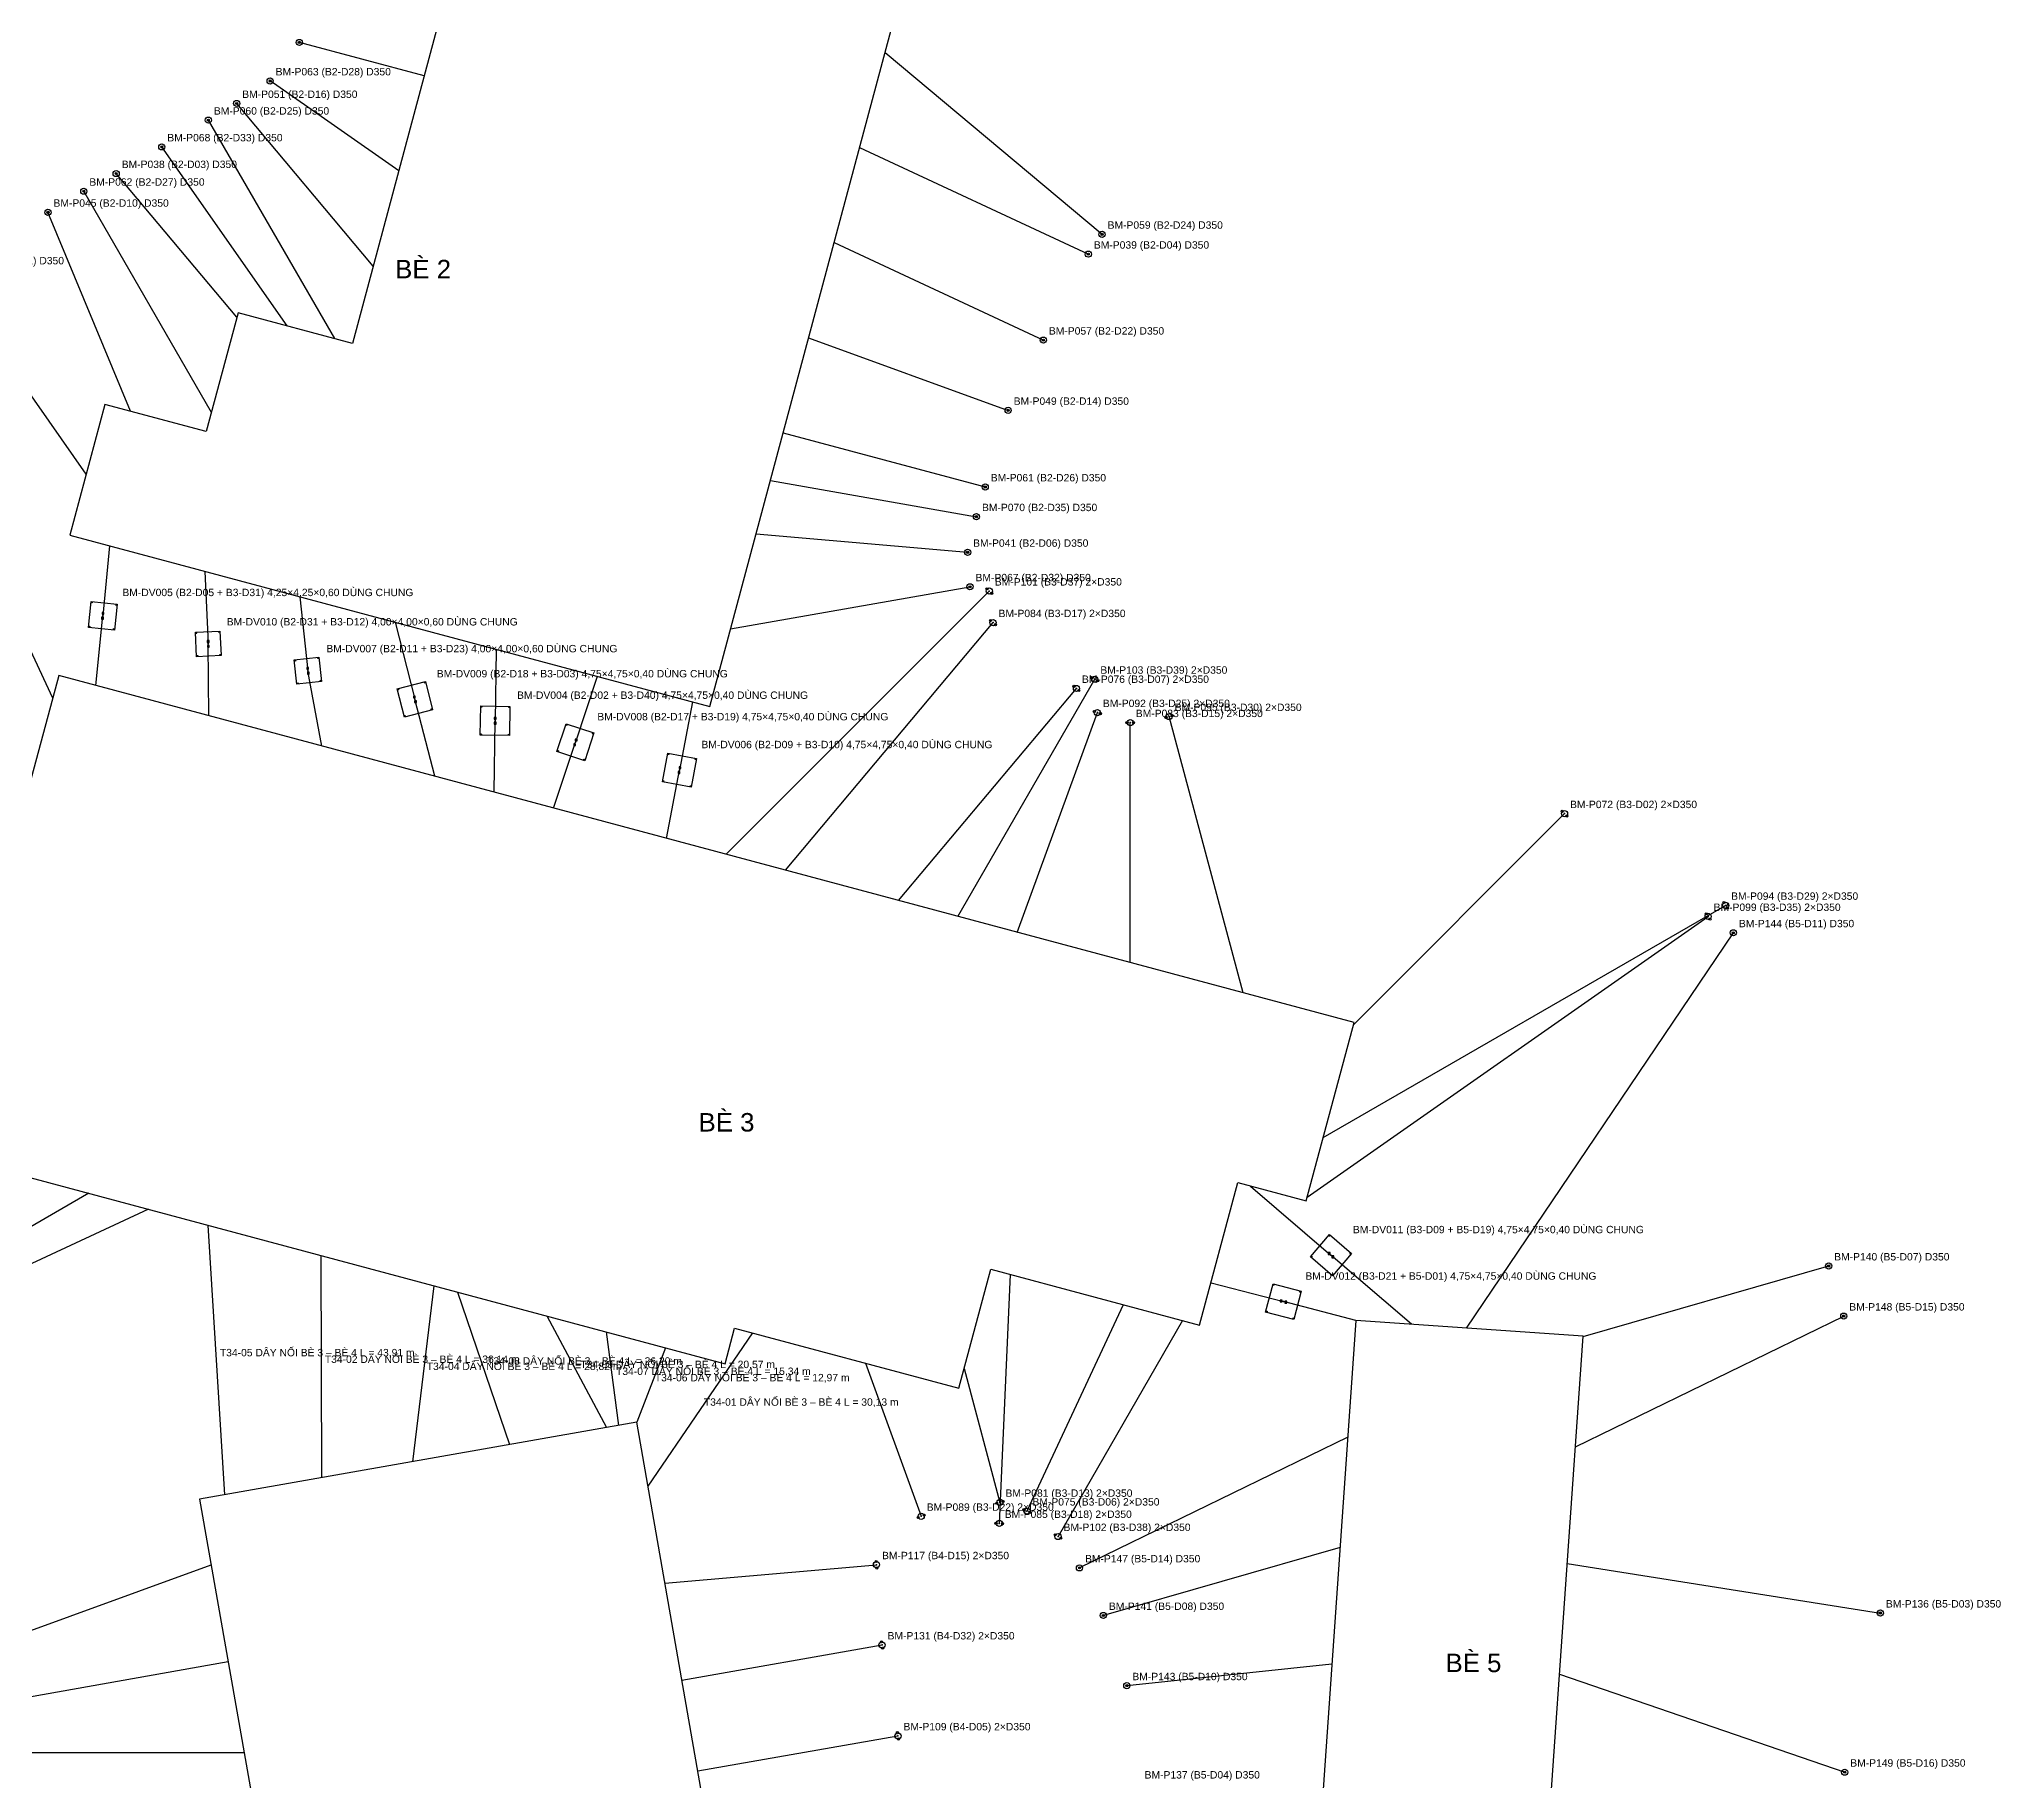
# Model space of a CAD drawing. Header units: metres. Extents: x -662 to 930, y -121 to 674.
# Drawn here: x -128.5 to 190.2, y 125.6 to 408.6 of the extents above; entities that cross this region are included whole.
import ezdxf

# ---------------------------------------------------------------- set-up
doc = ezdxf.new("R2010")
doc.units = ezdxf.units.M
for name, color, linetype in [('01_BE_PIN', 4, 'CONTINUOUS'), ('02_DAY_NEO_BO', 3, 'CONTINUOUS'), ('03_DAY_NEO_DAY', 1, 'CONTINUOUS'), ('04_COC_KHOAN_NHOI_BO', 2, 'CONTINUOUS'), ('05_DE_NEO_VIT_XOAN', 6, 'CONTINUOUS'), ('06_TOA_DO_TEXT', 7, 'CONTINUOUS'), ('10_DAY_NOI_HAI_BE', 4, 'CONTINUOUS')]:
    doc.layers.add(name, color=color, linetype=linetype)
doc.styles.add('VN', font='arial.ttf')

msp = doc.modelspace()

# ---------------------------------------------------------------- linework, layer by layer
at = {"layer": '01_BE_PIN'}
for p, q in [((-49.147, 465.447), (-77.617, 359.195)), ((-19.57, 300.16), (19.771, 446.981)), ((-96.189, 364.172), (-101.365, 344.853)), ((-77.617, 359.195), (-96.189, 364.172)), ((-117.849, 349.27), (-123.543, 328.019)), ((-101.365, 344.853), (-117.849, 349.27)), ((-123.543, 328.019), (-19.57, 300.16)), ((-125.333, 305.205), (-133.097, 276.228)), ((85.106, 248.818), (-125.333, 305.205)), ((77.341, 219.841), (85.106, 248.818)), ((-157.146, 230.908), (-17.079, 193.377)), ((60.021, 199.635), (66.233, 222.817)), ((66.233, 222.817), (77.341, 219.841)), ((20.902, 189.411), (26.079, 208.73)), ((26.079, 208.73), (60.021, 199.635)), ((-17.079, 193.377), (-15.527, 199.172)), ((-15.527, 199.172), (20.902, 189.411)), ((85.412, 200.413), (77.599, 88.686)), ((122.336, 197.832), (85.412, 200.413)), ((114.523, 86.104), (122.336, 197.832)), ((-31.433, 183.873), (-102.491, 171.344)), ((-8.969, 55.75), (-31.433, 183.873)), ((-102.491, 171.344), (-71.582, -3.952))]:
    msp.add_line(p, q, dxfattribs=at)
at = {"layer": '02_DAY_NEO_BO'}
for p, q in [((-65.97, 402.66), (-86.25, 408.1)), ((8.92, 406.47), (44.17, 376.92)), ((-70.11, 387.21), (-91, 401.84)), ((-80.51, 359.97), (-101.03, 395.47)), ((-74.25, 371.75), (-96.43, 398.18)), ((-88.24, 362.04), (-108.6, 391.12)), ((4.78, 391.02), (41.94, 373.69)), ((-96.39, 363.43), (-116.01, 386.79)), ((-100.53, 347.97), (-121.27, 383.92)), ((-113.7, 348.16), (-127.09, 380.5)), ((0.64, 375.57), (34.63, 359.72)), ((-120.88, 337.96), (-144.11, 371.14)), ((-126.31, 301.56), (-156.1, 365.46)), ((-3.51, 360.11), (28.91, 348.31)), ((-7.65, 344.66), (25.19, 335.86)), ((-9.72, 336.93), (23.76, 331.03)), ((-12.05, 328.24), (22.32, 325.24)), ((-16.93, 276.16), (25.85, 318.94)), ((-16.19, 312.78), (22.71, 319.64)), ((-7.27, 273.57), (26.45, 313.81)), ((11.08, 268.65), (40, 303.12)), ((20.74, 266.07), (42.99, 304.61)), ((30.4, 263.48), (43.4, 299.19)), ((48.75, 258.56), (48.75, 297.56)), ((67.1, 253.64), (55.06, 298.55)), ((85.01, 248.47), (119.3, 282.77)), ((80.09, 230.12), (145.48, 267.87)), ((77.51, 220.46), (142.63, 266.06)), ((103.4, 199.16), (146.74, 263.41)), ((-120.44, 221.07), (-179.33, 187.08)), ((-110.78, 218.48), (-181.93, 185.31)), ((29.25, 207.88), (27.46, 167.42)), ((122.33, 197.82), (162.22, 209.26)), ((47.6, 202.96), (31.96, 169.43)), ((121.08, 179.86), (164.67, 201.12)), ((57.26, 200.38), (37.01, 165.3)), ((5.72, 193.48), (14.78, 168.58)), ((21.75, 192.58), (27.57, 170.85)), ((84.09, 181.46), (40.5, 160.2)), ((82.83, 163.5), (44.38, 152.47)), ((-100.61, 160.66), (-158.4, 139.62)), ((-26.85, 157.74), (7.52, 160.71)), ((119.75, 160.91), (170.62, 152.86)), ((-24.09, 141.98), (8.42, 147.67)), ((-97.83, 144.91), (-155.93, 134.66)), ((81.51, 144.55), (48.19, 141.05)), ((118.5, 142.95), (164.83, 127)), ((-21.5, 127.21), (11.01, 132.9)), ((-95.22, 130.13), (-154.72, 130.16))]:
    msp.add_line(p, q, dxfattribs=at)
at = {"layer": '03_DAY_NEO_DAY'}
for p, q in [((-117.07, 326.28), (-118.19, 314.93)), ((-101.61, 322.14), (-101.05, 310.35)), ((-86.16, 318), (-84.86, 305.99)), ((-119.32, 303.59), (-118.19, 314.93)), ((-70.7, 313.86), (-67.48, 301.35)), ((-100.97, 298.68), (-101.05, 310.35)), ((-54.28, 309.46), (-54.44, 297.86)), ((-82.62, 293.76), (-84.86, 305.99)), ((-37.86, 305.06), (-41.4, 294.37)), ((-64.26, 288.84), (-67.48, 301.35)), ((-22.4, 300.92), (-24.49, 289.84)), ((-54.61, 286.25), (-54.44, 297.86)), ((-44.95, 283.67), (-41.4, 294.37)), ((-26.59, 278.75), (-24.49, 289.84)), ((68.3, 222.26), (81.36, 211.02)), ((94.42, 199.78), (81.36, 211.02)), ((61.87, 206.53), (73.64, 203.47)), ((85.41, 200.41), (73.64, 203.47))]:
    msp.add_line(p, q, dxfattribs=at)
at = {"layer": '04_COC_KHOAN_NHOI_BO'}
for centre, radius in [((-86.25, 408.1), 0.5), ((-86.25, 408.1), 0.175), ((-91, 401.84), 0.5), ((-91, 401.84), 0.175), ((-96.43, 398.18), 0.5), ((-101.03, 395.47), 0.5), ((-101.03, 395.47), 0.175), ((-96.43, 398.18), 0.175), ((-108.6, 391.12), 0.5), ((-108.6, 391.12), 0.175), ((-116.01, 386.79), 0.5), ((-116.01, 386.79), 0.175), ((-121.27, 383.92), 0.5), ((-121.27, 383.92), 0.175), ((-127.09, 380.5), 0.5), ((-127.09, 380.5), 0.175), ((44.17, 376.92), 0.5), ((44.17, 376.92), 0.175), ((41.94, 373.69), 0.5), ((41.94, 373.69), 0.175), ((34.63, 359.72), 0.5), ((34.63, 359.72), 0.175), ((28.91, 348.31), 0.5), ((28.91, 348.31), 0.175), ((25.19, 335.86), 0.5), ((25.19, 335.86), 0.175), ((23.76, 331.03), 0.5), ((23.76, 331.03), 0.175), ((22.32, 325.24), 0.5), ((22.32, 325.24), 0.175), ((22.71, 319.64), 0.5), ((22.71, 319.64), 0.175), ((25.479, 319.311), 0.175), ((25.85, 318.94), 0.5), ((26.221, 318.569), 0.175), ((26.048, 314.147), 0.175), ((26.45, 313.81), 0.5), ((26.852, 313.473), 0.175), ((39.598, 303.457), 0.175), ((40, 303.12), 0.5), ((40.402, 302.783), 0.175), ((42.535, 304.872), 0.175), ((42.99, 304.61), 0.5), ((43.445, 304.348), 0.175), ((43.4, 299.19), 0.5), ((42.907, 299.37), 0.175), ((43.893, 299.01), 0.175), ((48.225, 297.56), 0.175), ((48.75, 297.56), 0.5), ((49.275, 297.56), 0.175), ((54.553, 298.414), 0.175), ((55.06, 298.55), 0.5), ((55.567, 298.686), 0.175), ((118.929, 283.141), 0.175), ((119.3, 282.77), 0.5), ((119.671, 282.399), 0.175), ((145.48, 267.87), 0.5), ((145.218, 268.325), 0.175), ((142.63, 266.06), 0.5), ((142.329, 266.49), 0.175), ((142.931, 265.63), 0.175), ((145.742, 267.415), 0.175), ((146.74, 263.41), 0.5), ((146.74, 263.41), 0.175), ((162.22, 209.26), 0.5), ((162.22, 209.26), 0.175), ((164.67, 201.12), 0.5), ((164.67, 201.12), 0.175), ((14.78, 168.58), 0.5), ((15.273, 168.76), 0.175), ((27.063, 170.714), 0.175), ((27.57, 170.85), 0.5), ((28.077, 170.986), 0.175), ((31.484, 169.652), 0.175), ((31.96, 169.43), 0.5), ((32.436, 169.208), 0.175), ((14.287, 168.4), 0.175), ((26.936, 167.443), 0.175), ((27.46, 167.42), 0.5), ((27.984, 167.397), 0.175), ((36.555, 165.562), 0.175), ((37.01, 165.3), 0.5), ((37.465, 165.038), 0.175), ((7.52, 160.71), 0.5), ((7.475, 161.233), 0.175), ((7.565, 160.187), 0.175), ((40.5, 160.2), 0.5), ((40.5, 160.2), 0.175), ((170.62, 152.86), 0.5), ((170.62, 152.86), 0.175), ((44.38, 152.47), 0.5), ((44.38, 152.47), 0.175), ((8.42, 147.67), 0.5), ((8.329, 148.187), 0.175), ((8.511, 147.153), 0.175), ((48.19, 141.05), 0.5), ((48.19, 141.05), 0.175), ((11.01, 132.9), 0.5), ((10.919, 133.417), 0.175), ((11.101, 132.383), 0.175), ((164.83, 127), 0.5), ((164.83, 127), 0.175)]:
    msp.add_circle(centre, radius, dxfattribs=at)
for p in [(-86.25, 408.1), (-91, 401.84), (-101.03, 395.47), (-96.43, 398.18), (-108.6, 391.12), (-116.01, 386.79), (-121.27, 383.92), (-127.09, 380.5), (44.17, 376.92), (41.94, 373.69), (34.63, 359.72), (28.91, 348.31), (25.19, 335.86), (23.76, 331.03), (22.32, 325.24), (22.71, 319.64), (25.85, 318.94), (26.45, 313.81), (40, 303.12), (42.99, 304.61), (43.4, 299.19), (48.75, 297.56), (55.06, 298.55), (119.3, 282.77), (145.48, 267.87), (142.63, 266.06), (146.74, 263.41), (162.22, 209.26), (164.67, 201.12), (27.57, 170.85), (31.96, 169.43), (14.78, 168.58), (27.46, 167.42), (37.01, 165.3), (7.52, 160.71), (40.5, 160.2), (44.38, 152.47), (170.62, 152.86), (8.42, 147.67), (48.19, 141.05), (11.01, 132.9), (164.83, 127)]:
    msp.add_point(p, dxfattribs=at)
at = {"layer": '05_DE_NEO_VIT_XOAN'}
for p, q in [((-120.512, 313.023), (-120.097, 317.252)), ((-120.097, 317.252), (-115.868, 316.837)), ((-115.868, 316.837), (-116.283, 312.608)), ((-116.283, 312.608), (-120.512, 313.023)), ((-118.08, 314.682), (-118.38, 314.682)), ((-118.38, 314.682), (-118.38, 314.382)), ((-118.38, 314.382), (-118.08, 314.382)), ((-118.001, 315.478), (-118.301, 315.478)), ((-118.301, 315.478), (-118.301, 315.178)), ((-118.301, 315.178), (-118.001, 315.178)), ((-118.08, 314.382), (-118.08, 314.682)), ((-118.001, 315.178), (-118.001, 315.478)), ((-103.142, 312.254), (-99.146, 312.442)), ((-99.146, 312.442), (-98.958, 308.446)), ((-102.954, 308.258), (-103.142, 312.254)), ((-100.919, 310.9), (-101.219, 310.9)), ((-101.219, 310.9), (-101.219, 310.6)), ((-101.219, 310.6), (-100.919, 310.6)), ((-100.897, 310.1), (-101.197, 310.1)), ((-101.197, 310.1), (-101.197, 309.8)), ((-101.197, 309.8), (-100.897, 309.8)), ((-100.919, 310.6), (-100.919, 310.9)), ((-100.897, 309.8), (-100.897, 310.1)), ((-98.958, 308.446), (-102.954, 308.258)), ((-87.064, 307.762), (-83.088, 308.194)), ((-86.632, 303.786), (-87.064, 307.762)), ((-84.753, 306.538), (-85.053, 306.538)), ((-85.053, 306.538), (-85.053, 306.238)), ((-85.053, 306.238), (-84.753, 306.238)), ((-84.753, 306.238), (-84.753, 306.538)), ((-83.088, 308.194), (-82.656, 304.218)), ((-82.656, 304.218), (-86.632, 303.786)), ((-84.638, 305.747), (-84.938, 305.747)), ((-84.938, 305.747), (-84.938, 305.447)), ((-84.938, 305.447), (-84.638, 305.447)), ((-84.638, 305.447), (-84.638, 305.747)), ((-70.371, 303.06), (-65.77, 304.241)), ((-69.19, 298.459), (-70.371, 303.06)), ((-65.77, 304.241), (-64.589, 299.64)), ((-64.589, 299.64), (-69.19, 298.459)), ((-67.429, 301.887), (-67.729, 301.887)), ((-67.729, 301.887), (-67.729, 301.587)), ((-67.729, 301.587), (-67.429, 301.587)), ((-67.231, 301.113), (-67.531, 301.113)), ((-67.531, 301.113), (-67.531, 300.813)), ((-67.531, 300.813), (-67.231, 300.813)), ((-67.429, 301.587), (-67.429, 301.887)), ((-67.231, 300.813), (-67.231, 301.113)), ((-56.848, 295.518), (-56.782, 300.268)), ((-56.782, 300.268), (-52.032, 300.202)), ((-52.032, 300.202), (-52.098, 295.452)), ((-54.296, 297.61), (-54.596, 297.61)), ((-54.596, 297.61), (-54.596, 297.31)), ((-54.596, 297.31), (-54.296, 297.31)), ((-54.284, 298.41), (-54.584, 298.41)), ((-54.584, 298.41), (-54.584, 298.11)), ((-54.584, 298.11), (-54.284, 298.11)), ((-54.296, 297.31), (-54.296, 297.61)), ((-54.284, 298.11), (-54.284, 298.41)), ((-44.401, 292.861), (-42.909, 297.371)), ((-42.909, 297.371), (-38.399, 295.879)), ((-52.098, 295.452), (-56.848, 295.518)), ((-41.376, 294.14), (-41.676, 294.14)), ((-41.676, 294.14), (-41.676, 293.84)), ((-41.676, 293.84), (-41.376, 293.84)), ((-41.124, 294.9), (-41.424, 294.9)), ((-41.424, 294.9), (-41.424, 294.6)), ((-41.424, 294.6), (-41.124, 294.6)), ((-41.376, 293.84), (-41.376, 294.14)), ((-41.124, 294.6), (-41.124, 294.9)), ((-38.399, 295.879), (-39.891, 291.369)), ((-39.891, 291.369), (-44.401, 292.861)), ((-27.265, 287.947), (-26.383, 292.615)), ((-26.383, 292.615), (-21.715, 291.733)), ((-24.266, 290.383), (-24.566, 290.383)), ((-24.566, 290.383), (-24.566, 290.083)), ((-24.566, 290.083), (-24.266, 290.083)), ((-24.266, 290.083), (-24.266, 290.383)), ((-21.715, 291.733), (-22.597, 287.065)), ((-22.597, 287.065), (-27.265, 287.947)), ((-24.414, 289.597), (-24.714, 289.597)), ((-24.714, 289.597), (-24.714, 289.297)), ((-24.714, 289.297), (-24.414, 289.297)), ((-24.414, 289.297), (-24.414, 289.597)), ((78.011, 210.768), (81.108, 214.369)), ((81.108, 214.369), (84.709, 211.272)), ((81.612, 207.671), (78.011, 210.768)), ((81.207, 211.431), (80.907, 211.431)), ((80.907, 211.431), (80.907, 211.131)), ((80.907, 211.131), (81.207, 211.131)), ((81.207, 211.131), (81.207, 211.431)), ((81.813, 210.909), (81.513, 210.909)), ((81.513, 210.909), (81.513, 210.609)), ((81.513, 210.609), (81.813, 210.609)), ((84.709, 211.272), (81.612, 207.671)), ((81.813, 210.609), (81.813, 210.909)), ((70.743, 201.77), (71.94, 206.367)), ((71.94, 206.367), (76.537, 205.17)), ((76.537, 205.17), (75.34, 200.573)), ((75.34, 200.573), (70.743, 201.77)), ((73.403, 203.721), (73.103, 203.721)), ((73.103, 203.721), (73.103, 203.421)), ((73.103, 203.421), (73.403, 203.421)), ((73.403, 203.421), (73.403, 203.721)), ((74.177, 203.519), (73.877, 203.519)), ((73.877, 203.519), (73.877, 203.219)), ((73.877, 203.219), (74.177, 203.219)), ((74.177, 203.219), (74.177, 203.519))]:
    msp.add_line(p, q, dxfattribs=at)
for centre in [(-119.963, 317.088), (-116.032, 316.703), (-120.348, 313.157), (-116.417, 312.772), (-99.289, 312.285), (-102.985, 312.111), (-102.811, 308.415), (-99.115, 308.589), (-86.899, 307.629), (-83.221, 308.029), (-86.499, 303.951), (-82.821, 304.351), (-70.188, 302.952), (-65.878, 304.058), (-64.772, 299.748), (-56.634, 300.116), (-52.184, 300.054), (-69.082, 298.642), (-42.814, 297.181), (-56.696, 295.666), (-52.246, 295.604), (-38.589, 295.784), (-44.211, 292.956), (-39.986, 291.559), (-26.263, 292.439), (-21.891, 291.613), (-27.089, 288.067), (-22.717, 287.241), (81.124, 214.158), (78.222, 210.784), (84.498, 211.256), (81.596, 207.882), (72.048, 206.184), (76.354, 205.062), (70.926, 201.878), (75.232, 200.756)]:
    msp.add_circle(centre, 0.06, dxfattribs=at)
for p in [(-118.19, 314.93), (-101.05, 310.35), (-84.86, 305.99), (-67.48, 301.35), (-54.44, 297.86), (-41.4, 294.37), (-24.49, 289.84), (81.36, 211.02), (73.64, 203.47)]:
    msp.add_point(p, dxfattribs=at)
at = {"layer": '10_DAY_NOI_HAI_BE'}
for p, q in [((-101.12, 215.9), (-98.4, 172.07)), ((-82.77, 210.98), (-82.64, 174.84)), ((-64.42, 206.06), (-67.87, 177.45)), ((-60.55, 205.03), (-52.11, 180.23)), ((-46.06, 201.14), (-36.36, 183)), ((-36.41, 198.56), (-34.39, 183.35)), ((-12.64, 198.4), (-29.61, 173.5)), ((-26.75, 195.97), (-31.43, 183.87))]:
    msp.add_line(p, q, dxfattribs=at)

# ---------------------------------------------------------------- texts
at = {"layer": '01_BE_PIN', "style": 'VN'}
for s, p in [('BÈ 2', (-70.689, 369.762)), ('BÈ 3', (-21.392, 231.112)), ('BÈ 5', (99.968, 143.259))]:
    msp.add_text(s, height=3, dxfattribs=at).set_placement(p)
at = {"layer": '06_TOA_DO_TEXT', "style": 'VN'}
for s, p in [('BM-P063 (B2-D28) D350', (-90.1, 402.74)), ('BM-P051 (B2-D16) D350', (-95.53, 399.08)), ('BM-P060 (B2-D25) D350', (-100.13, 396.37)), ('BM-P068 (B2-D33) D350', (-107.7, 392.02)), ('BM-P038 (B2-D03) D350', (-115.11, 387.69)), ('BM-P062 (B2-D27) D350', (-120.37, 384.82)), ('BM-P045 (B2-D10) D350', (-126.19, 381.4)), ('BM-P059 (B2-D24) D350', (45.07, 377.82)), ('BM-P056 (B2-D21) D350', (-143.21, 372.04)), ('BM-P039 (B2-D04) D350', (42.84, 374.59)), ('BM-P057 (B2-D22) D350', (35.53, 360.62)), ('BM-P049 (B2-D14) D350', (29.81, 349.21)), ('BM-P061 (B2-D26) D350', (26.09, 336.76)), ('BM-P070 (B2-D35) D350', (24.66, 331.93)), ('BM-P041 (B2-D06) D350', (23.22, 326.14)), ('BM-DV005 (B2-D05 + B3-D31) 4,25×4,25×0,60 DÙNG CHUNG', (-115.002, 318.118)), ('BM-P067 (B2-D32) D350', (23.61, 320.54)), ('BM-P101 (B3-D37) 2×D350', (26.75, 319.84)), ('BM-P084 (B3-D17) 2×D350', (27.35, 314.71)), ('BM-DV010 (B2-D31 + B3-D12) 4,00×4,00×0,60 DÙNG CHUNG', (-98.05, 313.35)), ('BM-DV007 (B2-D11 + B3-D23) 4,00×4,00×0,60 DÙNG CHUNG', (-81.86, 308.99)), ('BM-DV009 (B2-D18 + B3-D03) 4,75×4,75×0,40 DÙNG CHUNG', (-63.918, 304.913)), ('BM-P103 (B3-D39) 2×D350', (43.89, 305.51)), ('BM-DV004 (B2-D02 + B3-D40) 4,75×4,75×0,40 DÙNG CHUNG', (-50.877, 301.423)), ('BM-P076 (B3-D07) 2×D350', (40.9, 304.02)), ('BM-P092 (B3-D25) 2×D350', (44.3, 300.09)), ('BM-P083 (B3-D15) 2×D350', (49.65, 298.46)), ('BM-P095 (B3-D30) 2×D350', (55.96, 299.45)), ('BM-DV008 (B2-D17 + B3-D19) 4,75×4,75×0,40 DÙNG CHUNG', (-37.837, 297.933)), ('BM-DV006 (B2-D09 + B3-D10) 4,75×4,75×0,40 DÙNG CHUNG', (-20.927, 293.403)), ('BM-P072 (B3-D02) 2×D350', (120.2, 283.67)), ('BM-P099 (B3-D35) 2×D350', (143.53, 266.96)), ('BM-P094 (B3-D29) 2×D350', (146.38, 268.77)), ('BM-P144 (B5-D11) D350', (147.64, 264.31)), ('BM-DV011 (B3-D09 + B5-D19) 4,75×4,75×0,40 DÙNG CHUNG', (84.923, 214.583)), ('BM-P140 (B5-D07) D350', (163.12, 210.16)), ('BM-DV012 (B3-D21 + B5-D01) 4,75×4,75×0,40 DÙNG CHUNG', (77.203, 207.033)), ('BM-P148 (B5-D15) D350', (165.57, 202.02)), ('BM-P081 (B3-D13) 2×D350', (28.47, 171.75)), ('BM-P089 (B3-D22) 2×D350', (15.68, 169.48)), ('BM-P085 (B3-D18) 2×D350', (28.36, 168.32)), ('BM-P075 (B3-D06) 2×D350', (32.86, 170.33)), ('BM-P102 (B3-D38) 2×D350', (37.91, 166.2)), ('BM-P117 (B4-D15) 2×D350', (8.42, 161.61)), ('BM-P147 (B5-D14) D350', (41.4, 161.1)), ('BM-P141 (B5-D08) D350', (45.28, 153.37)), ('BM-P136 (B5-D03) D350', (171.52, 153.76)), ('BM-P131 (B4-D32) 2×D350', (9.32, 148.57)), ('BM-P143 (B5-D10) D350', (49.09, 141.95)), ('BM-P109 (B4-D05) 2×D350', (11.91, 133.8)), ('BM-P149 (B5-D16) D350', (165.73, 127.9)), ('BM-P137 (B5-D04) D350', (51.08, 125.97))]:
    msp.add_text(s, height=1.2, dxfattribs=at).set_placement(p)
at = {"layer": '10_DAY_NOI_HAI_BE', "style": 'VN'}
for s, p in [('T34-05 DÂY NỐI BÈ 3 – BÈ 4 L = 43,91 m', (-99.16, 194.585)), ('T34-02 DÂY NỐI BÈ 3 – BÈ 4 L = 36,14 m', (-82.105, 193.51)), ('T34-08 DÂY NỐI BÈ 3 – BÈ 4 L = 26,20 m', (-55.73, 193.23)), ('T34-04 DÂY NỐI BÈ 3 – BÈ 4 L = 28,82 m', (-65.545, 192.355)), ('T34-03 DÂY NỐI BÈ 3 – BÈ 4 L = 20,57 m', (-40.61, 192.67)), ('T34-07 DÂY NỐI BÈ 3 – BÈ 4 L = 15,34 m', (-34.8, 191.555)), ('T34-06 DÂY NỐI BÈ 3 – BÈ 4 L = 12,97 m', (-28.49, 190.52)), ('T34-01 DÂY NỐI BÈ 3 – BÈ 4 L = 30,13 m', (-20.525, 186.55))]:
    msp.add_text(s, height=1.2, dxfattribs=at).set_placement(p)

doc.saveas('drawing.dxf')
